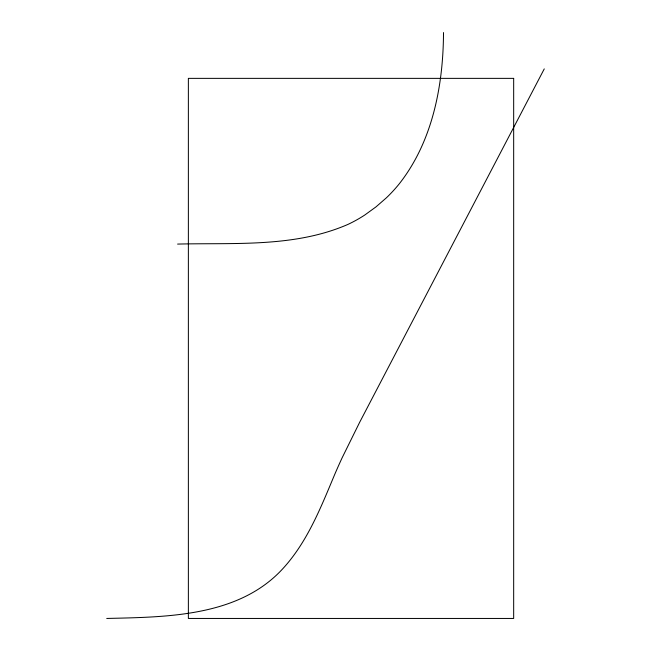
<?xml version="1.0" encoding="UTF-8"?>
<svg xmlns="http://www.w3.org/2000/svg" width="651" height="651" viewBox="0 0 651 651"><rect width="100%" height="100%" fill="white"/><g stroke="black" fill="none" stroke-linecap="round" stroke-linejoin="round"><path stroke-width="0.98" d="M443.51 32.55C443.25 85.468 432.655 141.389 399.218 183.883A146.792 146.792 0 0 1 386.45 197.766L376.009 206.872L364.772 215.025A136.336 136.336 0 0 1 348.008 224.383C294.553 247.681 234.515 242.677 177.601 244.084M544.26 68.892L359.694 422.23L342.084 457.889A652.579 652.579 0 0 0 334.923 473.952C320.927 507.202 307.532 541.844 282.729 568.795C238.608 616.822 167.055 617.026 106.74 618.45M513.672 78.364L188.367 78.364L188.367 618.45L513.672 618.45L513.672 78.364"/></g></svg>
